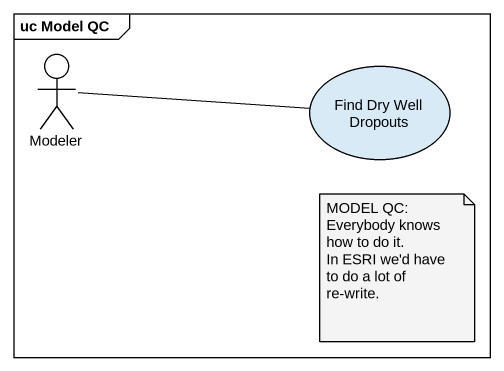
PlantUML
@startuml
mainframe uc Model QC
actor Modeler
usecase "Find Dry Well Dropouts" as Find_Dry_Well_Dropouts
Modeler -right- Find_Dry_Well_Dropouts
note as N1
  MODEL QC:
  Everybody knows how to do it.
  In ESRI we'd have to do a lot of re-write.
end note
@enduml
